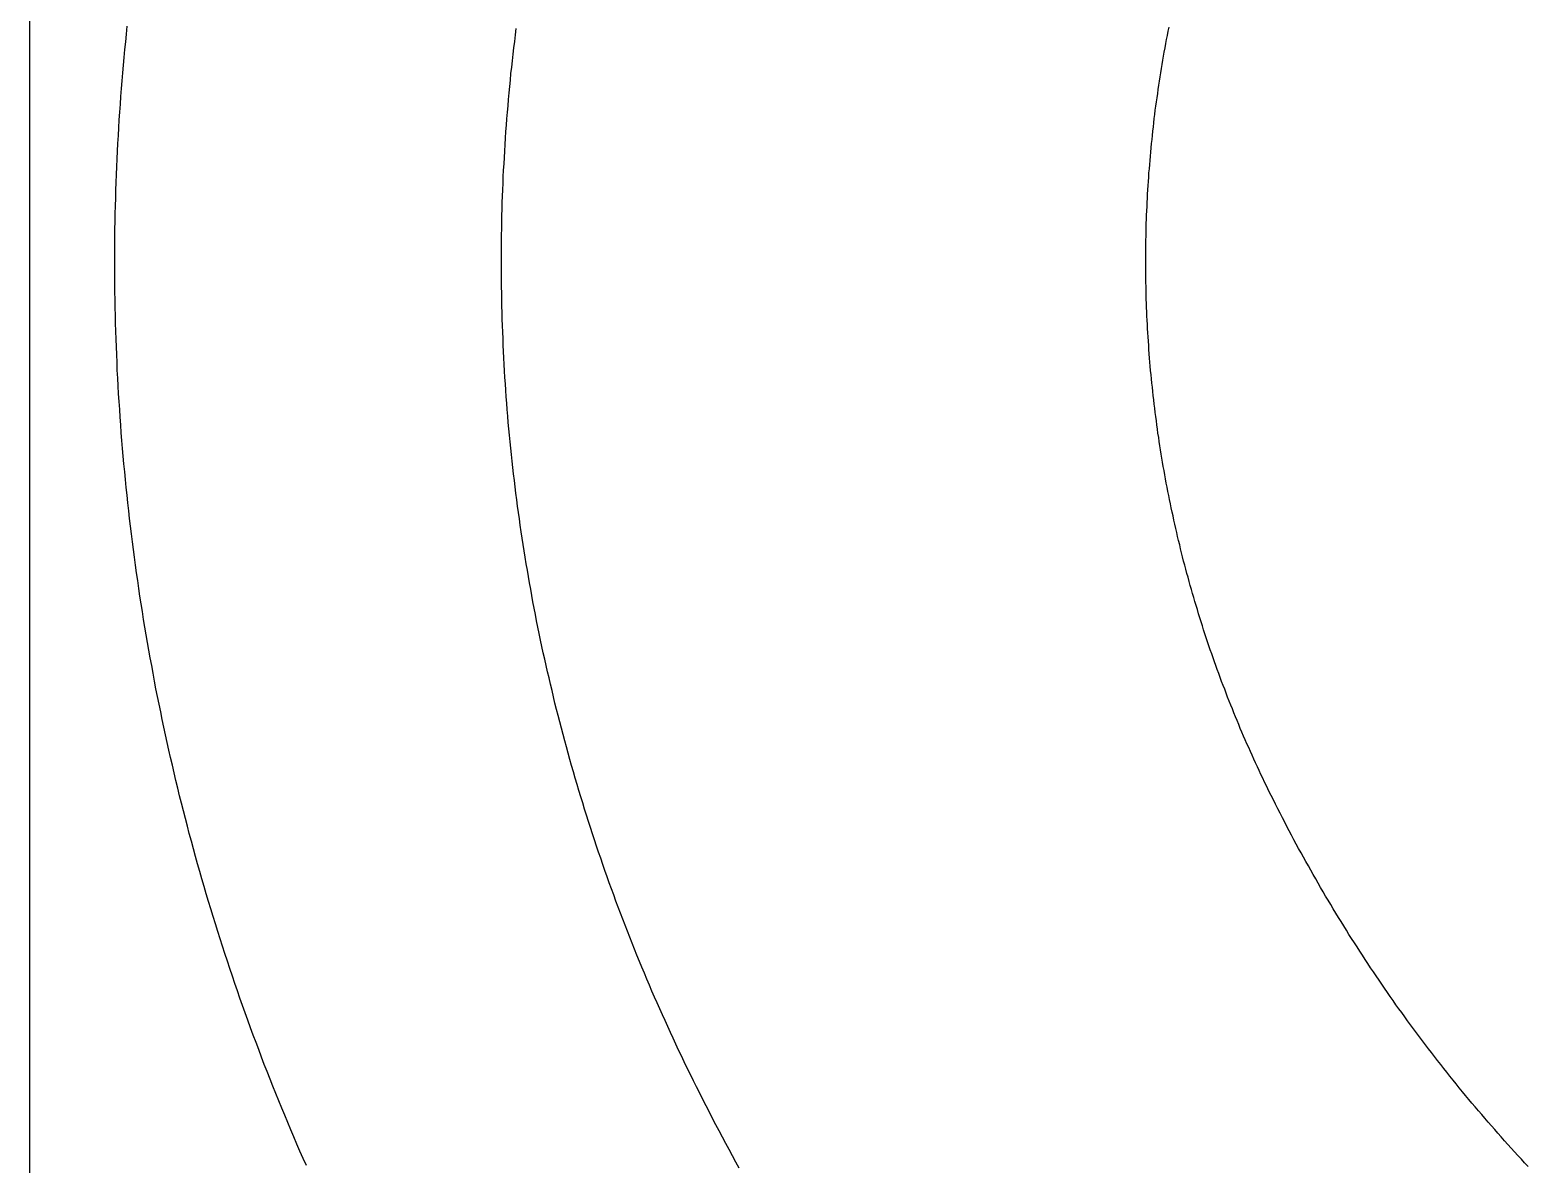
# Model space of a CAD drawing. Header units: millimetres. Extents: x 340 to 1003762, y 22 to 362022.
# Drawn here: x 421.0655 to 421.1671, y 89.9442 to 90.0211 of the extents above; entities that cross this region are included whole.
import ezdxf
from ezdxf.xclip import XClip

# ---------------------------------------------------------------- set-up
doc = ezdxf.new("R2010")
doc.units = ezdxf.units.MM
doc.header["$XCLIPFRAME"] = 0
for name, color, linetype in [('LSBB_P_002 - PLANTA 1° NIVEL SALA DE VENTAS$0$A-Equipamiento acero inox', 8, 'Continuous'), ('LSBB_P_002 - PLANTA 1° NIVEL SALA DE VENTAS$0$A-TRAS-EQPM', 8, 'Continuous'), ('XREF', 7, 'Continuous')]:
    doc.layers.add(name, color=color, linetype=linetype)

# ---------------------------------------------------------------- blocks, each defined once
blk = doc.blocks.new('LSBB_P_002 - PLANTA 1° NIVEL SALA DE VENTAS$0$laminadora')
at = {"layer": 'LSBB_P_002 - PLANTA 1° NIVEL SALA DE VENTAS$0$A-TRAS-EQPM'}
for p, q in [((-175623.292, 30446.937), (-175623.292, 30488.198)), ((-175631.006, 30470.493), (-175631.012, 30470.521)), ((-175631.001, 30470.465), (-175631.006, 30470.493)), ((-175626.582, 30470.468), (-175626.588, 30470.511)), ((-175623.946, 30470.474), (-175623.951, 30470.527)), ((-175630.995, 30470.437), (-175631.001, 30470.465)), ((-175630.99, 30470.409), (-175630.995, 30470.437)), ((-175630.985, 30470.38), (-175630.99, 30470.409)), ((-175630.98, 30470.352), (-175630.985, 30470.38)), ((-175626.577, 30470.424), (-175626.582, 30470.468)), ((-175626.572, 30470.381), (-175626.577, 30470.424)), ((-175626.567, 30470.337), (-175626.572, 30470.381)), ((-175623.941, 30470.422), (-175623.946, 30470.474)), ((-175623.935, 30470.369), (-175623.941, 30470.422)), ((-175630.975, 30470.324), (-175630.98, 30470.352)), ((-175630.97, 30470.296), (-175630.975, 30470.324)), ((-175630.965, 30470.268), (-175630.97, 30470.296)), ((-175626.562, 30470.293), (-175626.567, 30470.337)), ((-175626.557, 30470.25), (-175626.562, 30470.293)), ((-175623.93, 30470.316), (-175623.935, 30470.369)), ((-175623.926, 30470.263), (-175623.93, 30470.316)), ((-175630.961, 30470.24), (-175630.965, 30470.268)), ((-175630.956, 30470.212), (-175630.961, 30470.24)), ((-175630.952, 30470.184), (-175630.956, 30470.212)), ((-175630.947, 30470.155), (-175630.952, 30470.184)), ((-175626.552, 30470.206), (-175626.557, 30470.25)), ((-175626.548, 30470.162), (-175626.552, 30470.206)), ((-175623.921, 30470.21), (-175623.926, 30470.263)), ((-175623.917, 30470.157), (-175623.921, 30470.21)), ((-175630.943, 30470.127), (-175630.947, 30470.155)), ((-175630.939, 30470.099), (-175630.943, 30470.127)), ((-175630.935, 30470.071), (-175630.939, 30470.099)), ((-175626.544, 30470.119), (-175626.548, 30470.162)), ((-175626.54, 30470.075), (-175626.544, 30470.119)), ((-175626.536, 30470.031), (-175626.54, 30470.075)), ((-175623.912, 30470.104), (-175623.917, 30470.157)), ((-175623.908, 30470.051), (-175623.912, 30470.104)), ((-175630.931, 30470.042), (-175630.935, 30470.071)), ((-175630.927, 30470.014), (-175630.931, 30470.042)), ((-175630.923, 30469.986), (-175630.927, 30470.014)), ((-175630.919, 30469.958), (-175630.923, 30469.986)), ((-175626.532, 30469.988), (-175626.536, 30470.031)), ((-175626.528, 30469.944), (-175626.532, 30469.988)), ((-175623.905, 30469.998), (-175623.908, 30470.051)), ((-175623.901, 30469.945), (-175623.905, 30469.998)), ((-175630.916, 30469.929), (-175630.919, 30469.958)), ((-175630.912, 30469.901), (-175630.916, 30469.929)), ((-175630.909, 30469.873), (-175630.912, 30469.901)), ((-175630.906, 30469.844), (-175630.909, 30469.873)), ((-175626.525, 30469.9), (-175626.528, 30469.944)), ((-175626.521, 30469.856), (-175626.525, 30469.9)), ((-175623.897, 30469.892), (-175623.901, 30469.945)), ((-175623.894, 30469.839), (-175623.897, 30469.892)), ((-175630.903, 30469.816), (-175630.906, 30469.844)), ((-175630.9, 30469.787), (-175630.903, 30469.816)), ((-175630.897, 30469.759), (-175630.9, 30469.787)), ((-175626.518, 30469.813), (-175626.521, 30469.856)), ((-175626.515, 30469.769), (-175626.518, 30469.813)), ((-175626.512, 30469.725), (-175626.515, 30469.769)), ((-175623.891, 30469.786), (-175623.894, 30469.839)), ((-175623.888, 30469.733), (-175623.891, 30469.786)), ((-175630.894, 30469.731), (-175630.897, 30469.759)), ((-175630.891, 30469.702), (-175630.894, 30469.731)), ((-175630.888, 30469.674), (-175630.891, 30469.702)), ((-175630.886, 30469.645), (-175630.888, 30469.674)), ((-175626.51, 30469.681), (-175626.512, 30469.725)), ((-175626.507, 30469.637), (-175626.51, 30469.681)), ((-175623.885, 30469.68), (-175623.888, 30469.733)), ((-175623.883, 30469.627), (-175623.885, 30469.68)), ((-175630.883, 30469.617), (-175630.886, 30469.645)), ((-175630.881, 30469.589), (-175630.883, 30469.617)), ((-175630.879, 30469.56), (-175630.881, 30469.589)), ((-175626.505, 30469.594), (-175626.507, 30469.637)), ((-175626.502, 30469.55), (-175626.505, 30469.594)), ((-175623.88, 30469.574), (-175623.883, 30469.627)), ((-175623.878, 30469.521), (-175623.88, 30469.574)), ((-175630.876, 30469.532), (-175630.879, 30469.56)), ((-175630.874, 30469.503), (-175630.876, 30469.532)), ((-175630.872, 30469.475), (-175630.874, 30469.503)), ((-175630.87, 30469.446), (-175630.872, 30469.475)), ((-175626.5, 30469.506), (-175626.502, 30469.55)), ((-175626.498, 30469.462), (-175626.5, 30469.506)), ((-175623.876, 30469.468), (-175623.878, 30469.521)), ((-175623.874, 30469.415), (-175623.876, 30469.468)), ((-175630.869, 30469.418), (-175630.87, 30469.446)), ((-175630.867, 30469.389), (-175630.869, 30469.418)), ((-175630.865, 30469.361), (-175630.867, 30469.389)), ((-175630.864, 30469.332), (-175630.865, 30469.361)), ((-175626.496, 30469.418), (-175626.498, 30469.462)), ((-175626.495, 30469.374), (-175626.496, 30469.418)), ((-175626.493, 30469.331), (-175626.495, 30469.374)), ((-175623.873, 30469.362), (-175623.874, 30469.415)), ((-175623.871, 30469.309), (-175623.873, 30469.362)), ((-175630.863, 30469.304), (-175630.864, 30469.332)), ((-175630.861, 30469.275), (-175630.863, 30469.304)), ((-175630.86, 30469.247), (-175630.861, 30469.275)), ((-175626.492, 30469.287), (-175626.493, 30469.331)), ((-175626.491, 30469.243), (-175626.492, 30469.287)), ((-175623.87, 30469.256), (-175623.871, 30469.309)), ((-175630.859, 30469.218), (-175630.86, 30469.247)), ((-175630.858, 30469.19), (-175630.859, 30469.218)), ((-175630.857, 30469.161), (-175630.858, 30469.19)), ((-175630.857, 30469.133), (-175630.857, 30469.161)), ((-175626.49, 30469.199), (-175626.491, 30469.243)), ((-175626.489, 30469.155), (-175626.49, 30469.199)), ((-175623.869, 30469.203), (-175623.87, 30469.256)), ((-175623.868, 30469.15), (-175623.869, 30469.203)), ((-175630.856, 30469.104), (-175630.857, 30469.133)), ((-175630.855, 30469.076), (-175630.856, 30469.104)), ((-175630.855, 30469.047), (-175630.855, 30469.076)), ((-175626.488, 30469.111), (-175626.489, 30469.155)), ((-175626.488, 30469.067), (-175626.488, 30469.111)), ((-175626.487, 30469.023), (-175626.488, 30469.067)), ((-175623.868, 30469.097), (-175623.868, 30469.15)), ((-175623.867, 30469.044), (-175623.868, 30469.097)), ((-175630.854, 30469.019), (-175630.855, 30469.047)), ((-175630.854, 30468.99), (-175630.854, 30469.019)), ((-175630.854, 30468.962), (-175630.854, 30468.99)), ((-175630.854, 30468.933), (-175630.854, 30468.962)), ((-175626.487, 30468.98), (-175626.487, 30469.023)), ((-175626.487, 30468.936), (-175626.487, 30468.98)), ((-175623.867, 30468.99), (-175623.867, 30469.044)), ((-175623.867, 30468.937), (-175623.867, 30468.99)), ((-175630.854, 30468.904), (-175630.854, 30468.933)), ((-175630.854, 30468.876), (-175630.854, 30468.904)), ((-175630.854, 30468.847), (-175630.854, 30468.876)), ((-175626.487, 30468.892), (-175626.487, 30468.936)), ((-175626.487, 30468.848), (-175626.487, 30468.892)), ((-175623.867, 30468.884), (-175623.867, 30468.937)), ((-175623.867, 30468.831), (-175623.867, 30468.884)), ((-175630.856, 30468.762), (-175630.855, 30468.79)), ((-175630.856, 30468.733), (-175630.856, 30468.762)), ((-175630.855, 30468.819), (-175630.854, 30468.847)), ((-175630.855, 30468.79), (-175630.855, 30468.819)), ((-175626.489, 30468.716), (-175626.488, 30468.76)), ((-175626.488, 30468.76), (-175626.487, 30468.804)), ((-175626.487, 30468.804), (-175626.487, 30468.848)), ((-175623.868, 30468.725), (-175623.867, 30468.778)), ((-175623.867, 30468.778), (-175623.867, 30468.831)), ((-175630.859, 30468.648), (-175630.858, 30468.676)), ((-175630.858, 30468.676), (-175630.857, 30468.705)), ((-175630.857, 30468.705), (-175630.856, 30468.733)), ((-175626.49, 30468.629), (-175626.489, 30468.672)), ((-175626.489, 30468.672), (-175626.489, 30468.716)), ((-175623.87, 30468.619), (-175623.869, 30468.672)), ((-175623.869, 30468.672), (-175623.868, 30468.725)), ((-175630.864, 30468.534), (-175630.862, 30468.562)), ((-175630.862, 30468.562), (-175630.861, 30468.591)), ((-175630.861, 30468.591), (-175630.86, 30468.619)), ((-175630.86, 30468.619), (-175630.859, 30468.648)), ((-175626.493, 30468.541), (-175626.492, 30468.585)), ((-175626.492, 30468.585), (-175626.49, 30468.629)), ((-175623.872, 30468.513), (-175623.871, 30468.566)), ((-175623.871, 30468.566), (-175623.87, 30468.619)), ((-175630.87, 30468.42), (-175630.868, 30468.448)), ((-175630.868, 30468.448), (-175630.866, 30468.477)), ((-175630.866, 30468.477), (-175630.865, 30468.505)), ((-175630.865, 30468.505), (-175630.864, 30468.534)), ((-175626.498, 30468.409), (-175626.496, 30468.453)), ((-175626.496, 30468.453), (-175626.494, 30468.497)), ((-175626.494, 30468.497), (-175626.493, 30468.541)), ((-175623.876, 30468.406), (-175623.874, 30468.46)), ((-175623.874, 30468.46), (-175623.872, 30468.513)), ((-175630.876, 30468.334), (-175630.874, 30468.363)), ((-175630.874, 30468.363), (-175630.872, 30468.391)), ((-175630.872, 30468.391), (-175630.87, 30468.42)), ((-175626.502, 30468.322), (-175626.5, 30468.365)), ((-175626.5, 30468.365), (-175626.498, 30468.409)), ((-175623.88, 30468.3), (-175623.878, 30468.353)), ((-175623.878, 30468.353), (-175623.876, 30468.406)), ((-175630.885, 30468.221), (-175630.882, 30468.249)), ((-175630.882, 30468.249), (-175630.88, 30468.277)), ((-175630.88, 30468.277), (-175630.878, 30468.306)), ((-175630.878, 30468.306), (-175630.876, 30468.334)), ((-175626.506, 30468.234), (-175626.504, 30468.278)), ((-175626.504, 30468.278), (-175626.502, 30468.322)), ((-175623.884, 30468.194), (-175623.882, 30468.247)), ((-175623.882, 30468.247), (-175623.88, 30468.3)), ((-175630.893, 30468.135), (-175630.89, 30468.164)), ((-175630.89, 30468.164), (-175630.887, 30468.192)), ((-175630.887, 30468.192), (-175630.885, 30468.221)), ((-175626.514, 30468.102), (-175626.511, 30468.146)), ((-175626.511, 30468.146), (-175626.509, 30468.19)), ((-175626.509, 30468.19), (-175626.506, 30468.234)), ((-175623.887, 30468.141), (-175623.884, 30468.194)), ((-175630.905, 30468.022), (-175630.902, 30468.05)), ((-175630.902, 30468.05), (-175630.899, 30468.079)), ((-175630.899, 30468.079), (-175630.896, 30468.107)), ((-175630.896, 30468.107), (-175630.893, 30468.135)), ((-175626.52, 30468.015), (-175626.517, 30468.059)), ((-175626.517, 30468.059), (-175626.514, 30468.102)), ((-175623.893, 30468.035), (-175623.89, 30468.088)), ((-175623.89, 30468.088), (-175623.887, 30468.141)), ((-175630.915, 30467.937), (-175630.911, 30467.965)), ((-175630.911, 30467.965), (-175630.908, 30467.993)), ((-175630.908, 30467.993), (-175630.905, 30468.022)), ((-175626.527, 30467.927), (-175626.524, 30467.971)), ((-175626.524, 30467.971), (-175626.52, 30468.015)), ((-175623.9, 30467.929), (-175623.896, 30467.982)), ((-175623.896, 30467.982), (-175623.893, 30468.035)), ((-175630.929, 30467.824), (-175630.926, 30467.852)), ((-175630.926, 30467.852), (-175630.922, 30467.88)), ((-175630.922, 30467.88), (-175630.918, 30467.908)), ((-175630.918, 30467.908), (-175630.915, 30467.937)), ((-175626.538, 30467.796), (-175626.534, 30467.84)), ((-175626.534, 30467.84), (-175626.531, 30467.884)), ((-175626.531, 30467.884), (-175626.527, 30467.927)), ((-175623.907, 30467.823), (-175623.903, 30467.876)), ((-175623.903, 30467.876), (-175623.9, 30467.929)), ((-175630.946, 30467.711), (-175630.942, 30467.739)), ((-175630.942, 30467.739), (-175630.937, 30467.767)), ((-175630.937, 30467.767), (-175630.933, 30467.795)), ((-175630.933, 30467.795), (-175630.929, 30467.824)), ((-175626.547, 30467.709), (-175626.542, 30467.753)), ((-175626.542, 30467.753), (-175626.538, 30467.796)), ((-175623.915, 30467.717), (-175623.911, 30467.77)), ((-175623.911, 30467.77), (-175623.907, 30467.823)), ((-175630.959, 30467.626), (-175630.954, 30467.654)), ((-175630.954, 30467.654), (-175630.95, 30467.682)), ((-175630.95, 30467.682), (-175630.946, 30467.711)), ((-175626.555, 30467.622), (-175626.551, 30467.665)), ((-175626.551, 30467.665), (-175626.547, 30467.709)), ((-175623.924, 30467.612), (-175623.92, 30467.664)), ((-175623.92, 30467.664), (-175623.915, 30467.717)), ((-175630.978, 30467.514), (-175630.973, 30467.542)), ((-175630.973, 30467.542), (-175630.968, 30467.57)), ((-175630.968, 30467.57), (-175630.964, 30467.598)), ((-175630.964, 30467.598), (-175630.959, 30467.626)), ((-175626.57, 30467.491), (-175626.565, 30467.534)), ((-175626.565, 30467.534), (-175626.56, 30467.578)), ((-175626.56, 30467.578), (-175626.555, 30467.622)), ((-175623.934, 30467.506), (-175623.929, 30467.559)), ((-175623.929, 30467.559), (-175623.924, 30467.612)), ((-175630.993, 30467.429), (-175630.988, 30467.457)), ((-175630.988, 30467.457), (-175630.983, 30467.485)), ((-175630.983, 30467.485), (-175630.978, 30467.514)), ((-175626.58, 30467.404), (-175626.575, 30467.447)), ((-175626.575, 30467.447), (-175626.57, 30467.491)), ((-175623.944, 30467.4), (-175623.939, 30467.453)), ((-175623.939, 30467.453), (-175623.934, 30467.506)), ((-175631.015, 30467.317), (-175631.01, 30467.345)), ((-175631.01, 30467.345), (-175631.004, 30467.373)), ((-175631.004, 30467.373), (-175630.999, 30467.401)), ((-175630.999, 30467.401), (-175630.993, 30467.429)), ((-175626.591, 30467.316), (-175626.586, 30467.36)), ((-175626.586, 30467.36), (-175626.58, 30467.404)), ((-175623.955, 30467.295), (-175623.95, 30467.347)), ((-175623.95, 30467.347), (-175623.944, 30467.4)), ((-175631.039, 30467.206), (-175631.033, 30467.233)), ((-175631.033, 30467.233), (-175631.027, 30467.261)), ((-175631.027, 30467.261), (-175631.021, 30467.289)), ((-175631.021, 30467.289), (-175631.015, 30467.317)), ((-175626.609, 30467.186), (-175626.603, 30467.229)), ((-175626.603, 30467.229), (-175626.597, 30467.273)), ((-175626.597, 30467.273), (-175626.591, 30467.316)), ((-175623.967, 30467.189), (-175623.961, 30467.242)), ((-175623.961, 30467.242), (-175623.955, 30467.295)), ((-175631.057, 30467.122), (-175631.051, 30467.15)), ((-175631.051, 30467.15), (-175631.045, 30467.178)), ((-175631.045, 30467.178), (-175631.039, 30467.206)), ((-175626.622, 30467.099), (-175626.615, 30467.143)), ((-175626.615, 30467.143), (-175626.609, 30467.186)), ((-175623.98, 30467.084), (-175623.973, 30467.136)), ((-175623.973, 30467.136), (-175623.967, 30467.189)), ((-175631.084, 30467.011), (-175631.077, 30467.039)), ((-175631.077, 30467.039), (-175631.07, 30467.066)), ((-175631.07, 30467.066), (-175631.064, 30467.094)), ((-175631.064, 30467.094), (-175631.057, 30467.122)), ((-175626.635, 30467.012), (-175626.628, 30467.056)), ((-175626.628, 30467.056), (-175626.622, 30467.099)), ((-175623.993, 30466.978), (-175623.986, 30467.031)), ((-175623.986, 30467.031), (-175623.98, 30467.084)), ((-175631.111, 30466.9), (-175631.104, 30466.928)), ((-175631.104, 30466.928), (-175631.097, 30466.956)), ((-175631.097, 30466.956), (-175631.09, 30466.983)), ((-175631.09, 30466.983), (-175631.084, 30467.011)), ((-175626.656, 30466.882), (-175626.648, 30466.926)), ((-175626.648, 30466.926), (-175626.642, 30466.969)), ((-175626.642, 30466.969), (-175626.635, 30467.012)), ((-175624.007, 30466.873), (-175624, 30466.926)), ((-175624, 30466.926), (-175623.993, 30466.978)), ((-175631.133, 30466.817), (-175631.126, 30466.845)), ((-175631.126, 30466.845), (-175631.118, 30466.873)), ((-175631.118, 30466.873), (-175631.111, 30466.9)), ((-175626.67, 30466.796), (-175626.663, 30466.839)), ((-175626.663, 30466.839), (-175626.656, 30466.882)), ((-175624.014, 30466.82), (-175624.007, 30466.873)), ((-175631.164, 30466.707), (-175631.156, 30466.735)), ((-175631.156, 30466.735), (-175631.148, 30466.762)), ((-175631.148, 30466.762), (-175631.141, 30466.79)), ((-175631.141, 30466.79), (-175631.133, 30466.817)), ((-175626.686, 30466.709), (-175626.678, 30466.753)), ((-175626.678, 30466.753), (-175626.67, 30466.796)), ((-175624.03, 30466.715), (-175624.022, 30466.768)), ((-175624.022, 30466.768), (-175624.014, 30466.82)), ((-175631.196, 30466.598), (-175631.187, 30466.625)), ((-175631.187, 30466.625), (-175631.179, 30466.653)), ((-175631.179, 30466.653), (-175631.171, 30466.68)), ((-175631.171, 30466.68), (-175631.164, 30466.707)), ((-175626.71, 30466.58), (-175626.701, 30466.623)), ((-175626.701, 30466.623), (-175626.693, 30466.666)), ((-175626.693, 30466.666), (-175626.686, 30466.709)), ((-175624.045, 30466.61), (-175624.037, 30466.663)), ((-175624.037, 30466.663), (-175624.03, 30466.715)), ((-175631.221, 30466.516), (-175631.212, 30466.543)), ((-175631.212, 30466.543), (-175631.204, 30466.571)), ((-175631.204, 30466.571), (-175631.196, 30466.598)), ((-175626.726, 30466.494), (-175626.718, 30466.537)), ((-175626.718, 30466.537), (-175626.71, 30466.58)), ((-175624.062, 30466.505), (-175624.054, 30466.558)), ((-175624.054, 30466.558), (-175624.045, 30466.61)), ((-175631.255, 30466.407), (-175631.246, 30466.434)), ((-175631.246, 30466.434), (-175631.238, 30466.462)), ((-175631.238, 30466.462), (-175631.229, 30466.489)), ((-175631.229, 30466.489), (-175631.221, 30466.516)), ((-175626.744, 30466.408), (-175626.735, 30466.451)), ((-175626.735, 30466.451), (-175626.726, 30466.494)), ((-175624.08, 30466.401), (-175624.071, 30466.453)), ((-175624.071, 30466.453), (-175624.062, 30466.505)), ((-175631.291, 30466.299), (-175631.282, 30466.326)), ((-175631.282, 30466.326), (-175631.273, 30466.353)), ((-175631.273, 30466.353), (-175631.264, 30466.38)), ((-175631.264, 30466.38), (-175631.255, 30466.407)), ((-175626.771, 30466.279), (-175626.762, 30466.322)), ((-175626.762, 30466.322), (-175626.753, 30466.365)), ((-175626.753, 30466.365), (-175626.744, 30466.408)), ((-175624.098, 30466.296), (-175624.089, 30466.348)), ((-175624.089, 30466.348), (-175624.08, 30466.401)), ((-175631.329, 30466.191), (-175631.32, 30466.218)), ((-175631.32, 30466.218), (-175631.31, 30466.245)), ((-175631.31, 30466.245), (-175631.301, 30466.272)), ((-175631.301, 30466.272), (-175631.291, 30466.299)), ((-175626.79, 30466.193), (-175626.781, 30466.236)), ((-175626.781, 30466.236), (-175626.771, 30466.279)), ((-175624.117, 30466.192), (-175624.107, 30466.244)), ((-175624.107, 30466.244), (-175624.098, 30466.296)), ((-175631.358, 30466.111), (-175631.349, 30466.138)), ((-175631.349, 30466.138), (-175631.339, 30466.164)), ((-175631.339, 30466.164), (-175631.329, 30466.191)), ((-175626.81, 30466.108), (-175626.8, 30466.15)), ((-175626.8, 30466.15), (-175626.79, 30466.193)), ((-175624.136, 30466.087), (-175624.126, 30466.139)), ((-175624.126, 30466.139), (-175624.117, 30466.192)), ((-175631.399, 30466.004), (-175631.389, 30466.031)), ((-175631.389, 30466.031), (-175631.378, 30466.057)), ((-175631.378, 30466.057), (-175631.368, 30466.084)), ((-175631.368, 30466.084), (-175631.358, 30466.111)), ((-175626.84, 30465.98), (-175626.83, 30466.022)), ((-175626.83, 30466.022), (-175626.82, 30466.065)), ((-175626.82, 30466.065), (-175626.81, 30466.108)), ((-175624.156, 30465.983), (-175624.146, 30466.035)), ((-175624.146, 30466.035), (-175624.136, 30466.087)), ((-175631.441, 30465.898), (-175631.43, 30465.924)), ((-175631.43, 30465.924), (-175631.42, 30465.951)), ((-175631.42, 30465.951), (-175631.409, 30465.977)), ((-175631.409, 30465.977), (-175631.399, 30466.004)), ((-175626.861, 30465.894), (-175626.85, 30465.937)), ((-175626.85, 30465.937), (-175626.84, 30465.98)), ((-175624.178, 30465.879), (-175624.167, 30465.931)), ((-175624.167, 30465.931), (-175624.156, 30465.983)), ((-175631.484, 30465.792), (-175631.473, 30465.819)), ((-175631.473, 30465.819), (-175631.462, 30465.845)), ((-175631.462, 30465.845), (-175631.451, 30465.871)), ((-175631.451, 30465.871), (-175631.441, 30465.898)), ((-175626.894, 30465.767), (-175626.883, 30465.809)), ((-175626.883, 30465.809), (-175626.872, 30465.852)), ((-175626.872, 30465.852), (-175626.861, 30465.894)), ((-175624.199, 30465.775), (-175624.188, 30465.827)), ((-175624.188, 30465.827), (-175624.178, 30465.879)), ((-175631.529, 30465.687), (-175631.517, 30465.714)), ((-175631.517, 30465.714), (-175631.506, 30465.74)), ((-175631.506, 30465.74), (-175631.495, 30465.766)), ((-175631.495, 30465.766), (-175631.484, 30465.792)), ((-175626.916, 30465.682), (-175626.905, 30465.724)), ((-175626.905, 30465.724), (-175626.894, 30465.767)), ((-175624.222, 30465.671), (-175624.211, 30465.723)), ((-175624.211, 30465.723), (-175624.199, 30465.775)), ((-175631.575, 30465.583), (-175631.563, 30465.609)), ((-175631.563, 30465.609), (-175631.552, 30465.635)), ((-175631.552, 30465.635), (-175631.54, 30465.661)), ((-175631.54, 30465.661), (-175631.529, 30465.687)), ((-175626.939, 30465.597), (-175626.928, 30465.64)), ((-175626.928, 30465.64), (-175626.916, 30465.682)), ((-175624.245, 30465.568), (-175624.233, 30465.619)), ((-175624.233, 30465.619), (-175624.222, 30465.671)), ((-175631.623, 30465.479), (-175631.611, 30465.505)), ((-175631.611, 30465.505), (-175631.599, 30465.531)), ((-175631.599, 30465.531), (-175631.587, 30465.557)), ((-175631.587, 30465.557), (-175631.575, 30465.583)), ((-175626.975, 30465.471), (-175626.963, 30465.513)), ((-175626.963, 30465.513), (-175626.951, 30465.555)), ((-175626.951, 30465.555), (-175626.939, 30465.597)), ((-175624.269, 30465.464), (-175624.257, 30465.516)), ((-175624.257, 30465.516), (-175624.245, 30465.568)), ((-175631.674, 30465.372), (-175631.66, 30465.402)), ((-175631.66, 30465.402), (-175631.647, 30465.428)), ((-175631.647, 30465.428), (-175631.635, 30465.454)), ((-175631.635, 30465.454), (-175631.623, 30465.479)), ((-175627, 30465.386), (-175626.987, 30465.428)), ((-175626.987, 30465.428), (-175626.975, 30465.471)), ((-175624.294, 30465.361), (-175624.281, 30465.412)), ((-175624.281, 30465.412), (-175624.269, 30465.464)), ((-175631.719, 30465.281), (-175631.704, 30465.311)), ((-175631.704, 30465.311), (-175631.689, 30465.341)), ((-175631.689, 30465.341), (-175631.674, 30465.372)), ((-175627.038, 30465.26), (-175627.025, 30465.302)), ((-175627.025, 30465.302), (-175627.012, 30465.344)), ((-175627.012, 30465.344), (-175627, 30465.386)), ((-175624.319, 30465.258), (-175624.306, 30465.309)), ((-175624.306, 30465.309), (-175624.294, 30465.361)), ((-175631.765, 30465.19), (-175631.749, 30465.221)), ((-175631.749, 30465.221), (-175631.734, 30465.251)), ((-175631.734, 30465.251), (-175631.719, 30465.281)), ((-175627.064, 30465.177), (-175627.051, 30465.218)), ((-175627.051, 30465.218), (-175627.038, 30465.26)), ((-175624.345, 30465.155), (-175624.332, 30465.206)), ((-175624.332, 30465.206), (-175624.319, 30465.258)), ((-175631.827, 30465.071), (-175631.811, 30465.1)), ((-175631.811, 30465.1), (-175631.796, 30465.13)), ((-175631.796, 30465.13), (-175631.78, 30465.16)), ((-175631.78, 30465.16), (-175631.765, 30465.19)), ((-175627.09, 30465.093), (-175627.077, 30465.135)), ((-175627.077, 30465.135), (-175627.064, 30465.177)), ((-175624.372, 30465.052), (-175624.359, 30465.103)), ((-175624.359, 30465.103), (-175624.345, 30465.155)), ((-175631.874, 30464.981), (-175631.858, 30465.011)), ((-175631.858, 30465.011), (-175631.843, 30465.041)), ((-175631.843, 30465.041), (-175631.827, 30465.071)), ((-175627.132, 30464.968), (-175627.118, 30465.009)), ((-175627.118, 30465.009), (-175627.104, 30465.051)), ((-175627.104, 30465.051), (-175627.09, 30465.093)), ((-175624.4, 30464.95), (-175624.386, 30465.001)), ((-175624.386, 30465.001), (-175624.372, 30465.052)), ((-175631.923, 30464.892), (-175631.907, 30464.922)), ((-175631.907, 30464.922), (-175631.89, 30464.952)), ((-175631.89, 30464.952), (-175631.874, 30464.981)), ((-175627.16, 30464.885), (-175627.146, 30464.926)), ((-175627.146, 30464.926), (-175627.132, 30464.968)), ((-175624.428, 30464.847), (-175624.414, 30464.898)), ((-175624.414, 30464.898), (-175624.4, 30464.95)), ((-175631.989, 30464.775), (-175631.972, 30464.804)), ((-175631.972, 30464.804), (-175631.956, 30464.833)), ((-175631.956, 30464.833), (-175631.939, 30464.863)), ((-175631.939, 30464.863), (-175631.923, 30464.892)), ((-175627.203, 30464.76), (-175627.188, 30464.802)), ((-175627.188, 30464.802), (-175627.174, 30464.843)), ((-175627.174, 30464.843), (-175627.16, 30464.885)), ((-175624.457, 30464.745), (-175624.443, 30464.796)), ((-175624.443, 30464.796), (-175624.428, 30464.847)), ((-175632.039, 30464.687), (-175632.022, 30464.716)), ((-175632.022, 30464.716), (-175632.006, 30464.745)), ((-175632.006, 30464.745), (-175631.989, 30464.775)), ((-175627.233, 30464.678), (-175627.218, 30464.719)), ((-175627.218, 30464.719), (-175627.203, 30464.76)), ((-175624.487, 30464.643), (-175624.472, 30464.694)), ((-175624.472, 30464.694), (-175624.457, 30464.745)), ((-175632.108, 30464.571), (-175632.091, 30464.6)), ((-175632.091, 30464.6), (-175632.073, 30464.629)), ((-175632.073, 30464.629), (-175632.056, 30464.658)), ((-175632.056, 30464.658), (-175632.039, 30464.687)), ((-175627.278, 30464.554), (-175627.263, 30464.595)), ((-175627.263, 30464.595), (-175627.248, 30464.636)), ((-175627.248, 30464.636), (-175627.233, 30464.678)), ((-175624.518, 30464.541), (-175624.502, 30464.592)), ((-175624.502, 30464.592), (-175624.487, 30464.643)), ((-175632.16, 30464.484), (-175632.143, 30464.513)), ((-175632.143, 30464.513), (-175632.125, 30464.542)), ((-175632.125, 30464.542), (-175632.108, 30464.571)), ((-175627.309, 30464.472), (-175627.294, 30464.513)), ((-175627.294, 30464.513), (-175627.278, 30464.554)), ((-175624.549, 30464.44), (-175624.533, 30464.491)), ((-175624.533, 30464.491), (-175624.518, 30464.541)), ((-175632.231, 30464.369), (-175632.214, 30464.398)), ((-175632.214, 30464.398), (-175632.196, 30464.427)), ((-175632.196, 30464.427), (-175632.178, 30464.455)), ((-175632.178, 30464.455), (-175632.16, 30464.484)), ((-175627.357, 30464.349), (-175627.341, 30464.39)), ((-175627.341, 30464.39), (-175627.325, 30464.431)), ((-175627.325, 30464.431), (-175627.309, 30464.472)), ((-175624.581, 30464.339), (-175624.565, 30464.389)), ((-175624.565, 30464.389), (-175624.549, 30464.44)), ((-175632.286, 30464.284), (-175632.268, 30464.312)), ((-175632.268, 30464.312), (-175632.249, 30464.341)), ((-175632.249, 30464.341), (-175632.231, 30464.369)), ((-175627.389, 30464.268), (-175627.373, 30464.309)), ((-175627.373, 30464.309), (-175627.357, 30464.349)), ((-175624.613, 30464.238), (-175624.597, 30464.288)), ((-175624.597, 30464.288), (-175624.581, 30464.339)), ((-175632.36, 30464.171), (-175632.341, 30464.199)), ((-175632.341, 30464.199), (-175632.323, 30464.227)), ((-175632.323, 30464.227), (-175632.304, 30464.256)), ((-175632.304, 30464.256), (-175632.286, 30464.284)), ((-175627.439, 30464.146), (-175627.422, 30464.186)), ((-175627.422, 30464.186), (-175627.406, 30464.227)), ((-175627.406, 30464.227), (-175627.389, 30464.268)), ((-175624.647, 30464.137), (-175624.63, 30464.187)), ((-175624.63, 30464.187), (-175624.613, 30464.238)), ((-175632.435, 30464.059), (-175632.416, 30464.087)), ((-175632.416, 30464.087), (-175632.397, 30464.115)), ((-175632.397, 30464.115), (-175632.378, 30464.143)), ((-175632.378, 30464.143), (-175632.36, 30464.171)), ((-175627.473, 30464.065), (-175627.456, 30464.105)), ((-175627.456, 30464.105), (-175627.439, 30464.146)), ((-175624.681, 30464.036), (-175624.664, 30464.086)), ((-175624.664, 30464.086), (-175624.647, 30464.137)), ((-175632.492, 30463.975), (-175632.473, 30464.003)), ((-175632.473, 30464.003), (-175632.454, 30464.031)), ((-175632.454, 30464.031), (-175632.435, 30464.059)), ((-175627.525, 30463.944), (-175627.507, 30463.984)), ((-175627.507, 30463.984), (-175627.49, 30464.025)), ((-175627.49, 30464.025), (-175627.473, 30464.065)), ((-175624.715, 30463.936), (-175624.698, 30463.986)), ((-175624.698, 30463.986), (-175624.681, 30464.036)), ((-175632.57, 30463.865), (-175632.55, 30463.892)), ((-175632.55, 30463.892), (-175632.531, 30463.92)), ((-175632.531, 30463.92), (-175632.511, 30463.948)), ((-175632.511, 30463.948), (-175632.492, 30463.975)), ((-175627.56, 30463.864), (-175627.542, 30463.904)), ((-175627.542, 30463.904), (-175627.525, 30463.944)), ((-175624.751, 30463.836), (-175624.733, 30463.886)), ((-175624.733, 30463.886), (-175624.715, 30463.936)), ((-175632.649, 30463.756), (-175632.629, 30463.783)), ((-175632.629, 30463.783), (-175632.609, 30463.81)), ((-175632.609, 30463.81), (-175632.589, 30463.838)), ((-175632.589, 30463.838), (-175632.57, 30463.865)), ((-175627.614, 30463.744), (-175627.596, 30463.784)), ((-175627.596, 30463.784), (-175627.578, 30463.824)), ((-175627.578, 30463.824), (-175627.56, 30463.864)), ((-175624.787, 30463.736), (-175624.769, 30463.786)), ((-175624.769, 30463.786), (-175624.751, 30463.836)), ((-175632.709, 30463.674), (-175632.689, 30463.701)), ((-175632.689, 30463.701), (-175632.669, 30463.728)), ((-175632.669, 30463.728), (-175632.649, 30463.756)), ((-175627.651, 30463.664), (-175627.632, 30463.704)), ((-175627.632, 30463.704), (-175627.614, 30463.744)), ((-175624.824, 30463.636), (-175624.805, 30463.686)), ((-175624.805, 30463.686), (-175624.787, 30463.736)), ((-175632.791, 30463.567), (-175632.77, 30463.593)), ((-175632.77, 30463.593), (-175632.75, 30463.62)), ((-175632.75, 30463.62), (-175632.729, 30463.647)), ((-175632.729, 30463.647), (-175632.709, 30463.674)), ((-175627.707, 30463.545), (-175627.688, 30463.584)), ((-175627.688, 30463.584), (-175627.669, 30463.624)), ((-175627.669, 30463.624), (-175627.651, 30463.664)), ((-175624.861, 30463.537), (-175624.843, 30463.587)), ((-175624.843, 30463.587), (-175624.824, 30463.636)), ((-175632.874, 30463.46), (-175632.853, 30463.487)), ((-175632.853, 30463.487), (-175632.832, 30463.513)), ((-175632.832, 30463.513), (-175632.811, 30463.54)), ((-175632.811, 30463.54), (-175632.791, 30463.567)), ((-175627.747, 30463.462), (-175627.726, 30463.505)), ((-175627.726, 30463.505), (-175627.707, 30463.545)), ((-175624.9, 30463.438), (-175624.88, 30463.487)), ((-175624.88, 30463.487), (-175624.861, 30463.537)), ((-175632.958, 30463.355), (-175632.937, 30463.381)), ((-175632.937, 30463.381), (-175632.916, 30463.407)), ((-175632.916, 30463.407), (-175632.895, 30463.434)), ((-175632.895, 30463.434), (-175632.874, 30463.46)), ((-175627.81, 30463.334), (-175627.789, 30463.376)), ((-175627.789, 30463.376), (-175627.768, 30463.419)), ((-175627.768, 30463.419), (-175627.747, 30463.462)), ((-175624.939, 30463.339), (-175624.919, 30463.388)), ((-175624.919, 30463.388), (-175624.9, 30463.438)), ((-175633.044, 30463.25), (-175633.022, 30463.276)), ((-175633.022, 30463.276), (-175633.001, 30463.302)), ((-175633.001, 30463.302), (-175632.979, 30463.329)), ((-175632.979, 30463.329), (-175632.958, 30463.355)), ((-175627.853, 30463.248), (-175627.832, 30463.291)), ((-175627.832, 30463.291), (-175627.81, 30463.334)), ((-175624.978, 30463.241), (-175624.958, 30463.29)), ((-175624.958, 30463.29), (-175624.939, 30463.339)), ((-175633.131, 30463.147), (-175633.109, 30463.173)), ((-175633.109, 30463.173), (-175633.087, 30463.199)), ((-175633.087, 30463.199), (-175633.065, 30463.225)), ((-175633.065, 30463.225), (-175633.044, 30463.25)), ((-175627.897, 30463.163), (-175627.875, 30463.205)), ((-175627.875, 30463.205), (-175627.853, 30463.248)), ((-175625.019, 30463.142), (-175624.998, 30463.191)), ((-175624.998, 30463.191), (-175624.978, 30463.241)), ((-175633.219, 30463.045), (-175633.197, 30463.071)), ((-175633.197, 30463.071), (-175633.175, 30463.096)), ((-175633.175, 30463.096), (-175633.153, 30463.122)), ((-175633.153, 30463.122), (-175633.131, 30463.147)), ((-175627.963, 30463.036), (-175627.941, 30463.078)), ((-175627.941, 30463.078), (-175627.918, 30463.12)), ((-175627.918, 30463.12), (-175627.897, 30463.163)), ((-175625.06, 30463.044), (-175625.039, 30463.093)), ((-175625.039, 30463.093), (-175625.019, 30463.142)), ((-175633.309, 30462.944), (-175633.286, 30462.969)), ((-175633.286, 30462.969), (-175633.264, 30462.995)), ((-175633.264, 30462.995), (-175633.241, 30463.02)), ((-175633.241, 30463.02), (-175633.219, 30463.045)), ((-175628.008, 30462.951), (-175627.985, 30462.993)), ((-175627.985, 30462.993), (-175627.963, 30463.036)), ((-175625.101, 30462.947), (-175625.08, 30462.995)), ((-175625.08, 30462.995), (-175625.06, 30463.044)), ((-175633.4, 30462.844), (-175633.377, 30462.869)), ((-175633.377, 30462.869), (-175633.354, 30462.894)), ((-175633.354, 30462.894), (-175633.331, 30462.919)), ((-175633.331, 30462.919), (-175633.309, 30462.944)), ((-175628.076, 30462.825), (-175628.053, 30462.867)), ((-175628.053, 30462.867), (-175628.03, 30462.909)), ((-175628.03, 30462.909), (-175628.008, 30462.951)), ((-175625.144, 30462.849), (-175625.122, 30462.898)), ((-175625.122, 30462.898), (-175625.101, 30462.947)), ((-175633.445, 30462.795), (-175633.422, 30462.82)), ((-175633.422, 30462.82), (-175633.4, 30462.844)), ((-175628.099, 30462.783), (-175628.076, 30462.825)), ((-175625.165, 30462.801), (-175625.144, 30462.849))]:
    blk.add_line(p, q, dxfattribs=at)
blk = doc.blocks.new('LSBB_P_002 - PLANTA 1° NIVEL SALA DE VENTAS', base_point=(223.56961, 14.22023))
at = {"layer": 'LSBB_P_002 - PLANTA 1° NIVEL SALA DE VENTAS$0$A-Equipamiento acero inox', "xscale": -0.010000000000578, "yscale": 0.010000000000578, "zscale": 0.010000000000578}
blk.add_blockref('LSBB_P_002 - PLANTA 1° NIVEL SALA DE VENTAS$0$laminadora', (-919.87874, 0.1361), dxfattribs=at)

msp = doc.modelspace()

# ---------------------------------------------------------------- block references
at = {"layer": 'XREF'}
ref = msp.add_blockref('LSBB_P_002 - PLANTA 1° NIVEL SALA DE VENTAS', (-191.71902, -200.59983), dxfattribs=at)
XClip(ref).set_block_clipping_path([(755.454857474, 236.6800249606), (887.3150098981, 333.6713636781)])

doc.saveas('drawing.dxf')
